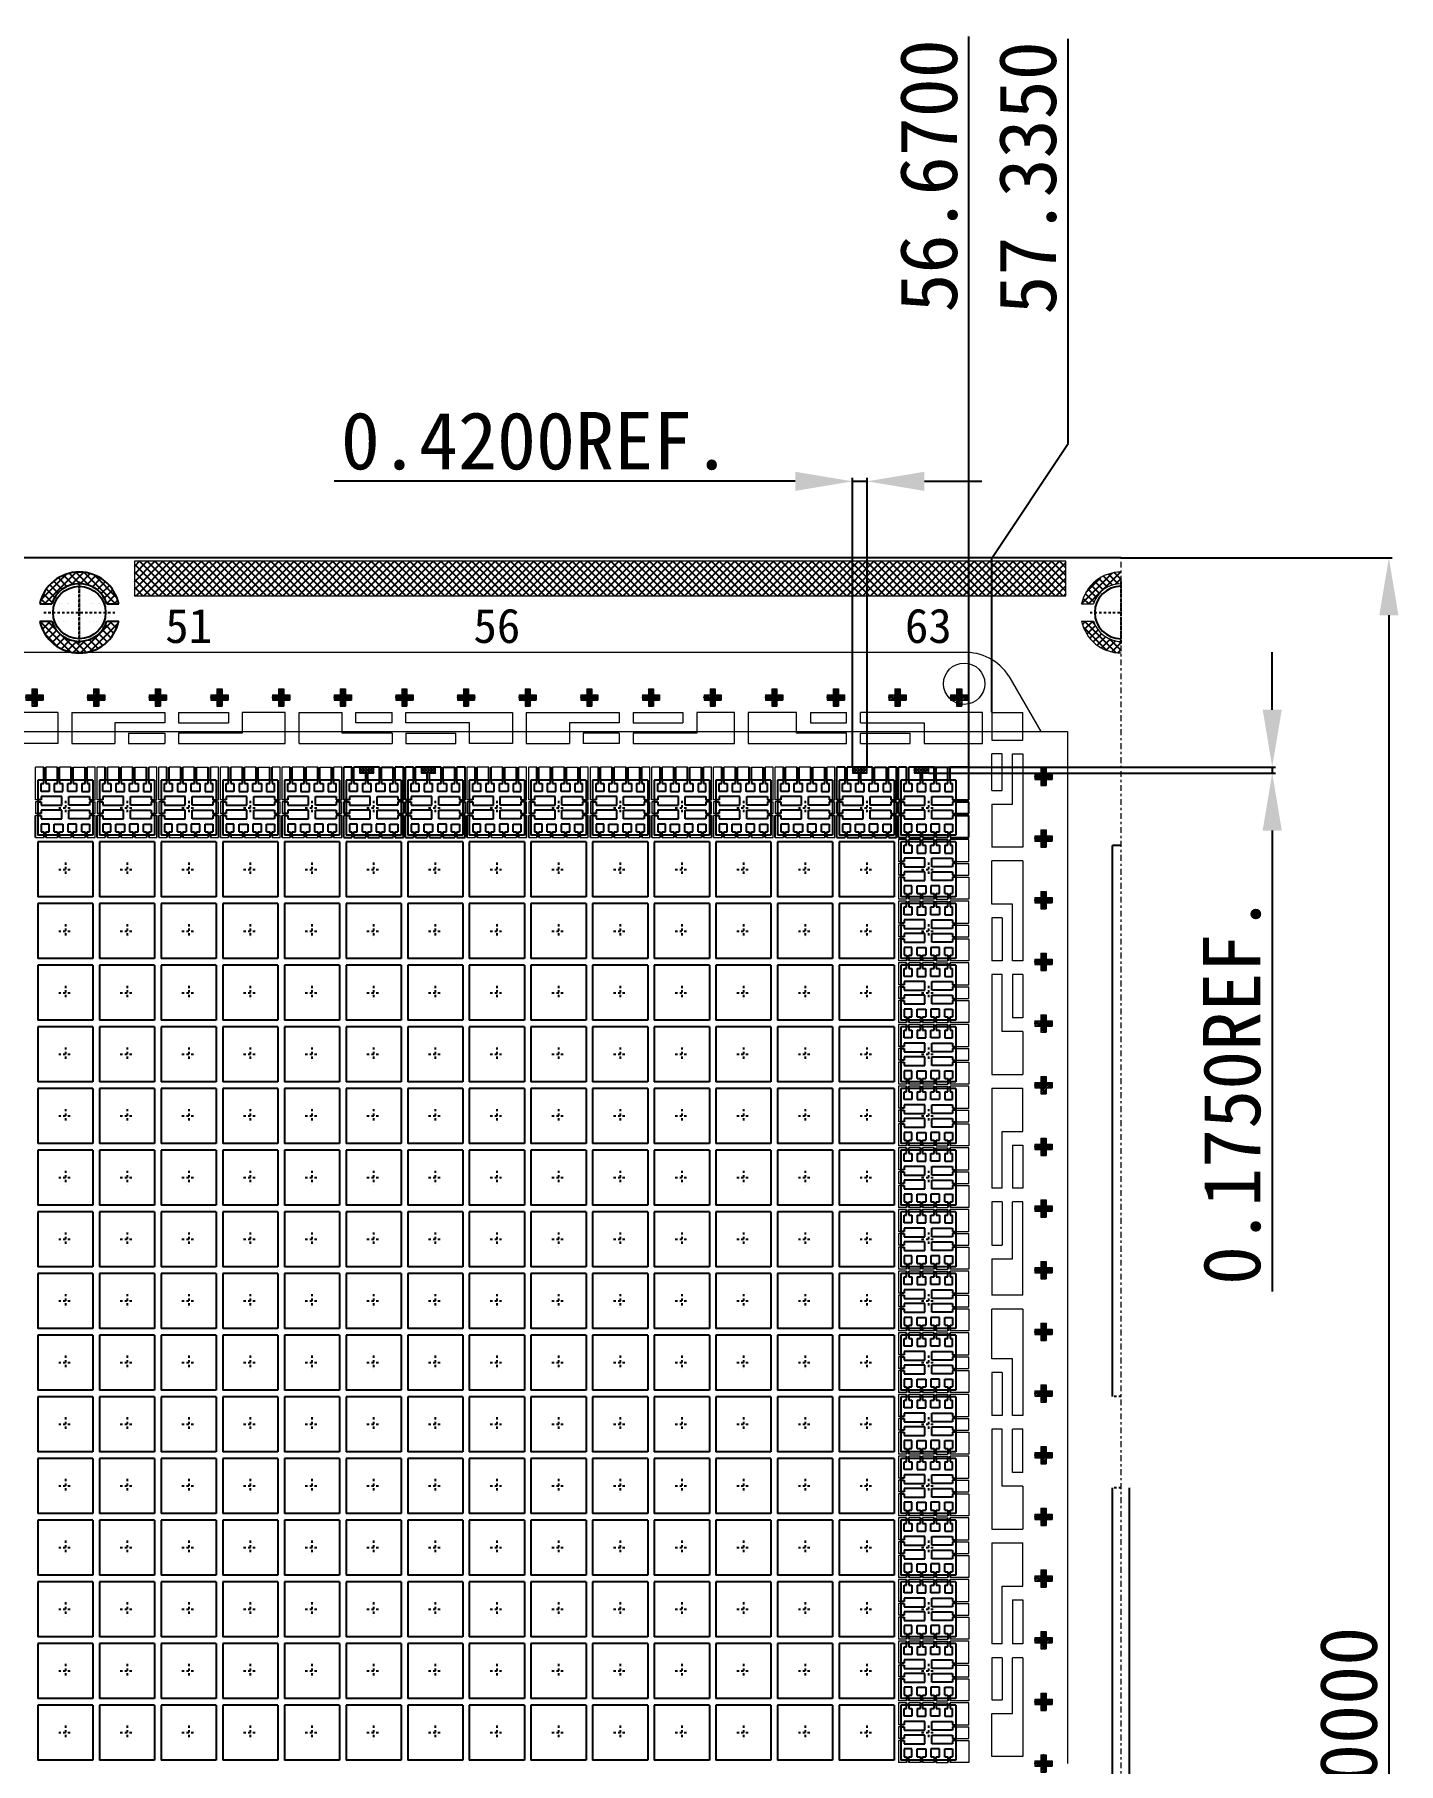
# Model space of a CAD drawing. Extents: x -120 to 253, y -170 to 71.
# Drawn here: x 49.2 to 108.6, y -4.6 to 70.7 of the extents above; entities that cross this region are included whole.
import ezdxf

# ---------------------------------------------------------------- set-up
doc = ezdxf.new("R2010")
doc.units = 0
doc.header["$LTSCALE"] = 0.01
doc.header["$MEASUREMENT"] = 0
for name, pattern in [('CENTER', [2, 1.25, -0.25, 0.25, -0.25]), ('CENTER2', [1.125, 0.75, -0.125, 0.125, -0.125]), ('DASHDOTX2', [50.8, 25.4, -12.7, 0, -12.7]), ('PHANTOM', [2.5, 1.25, -0.25, 0.25, -0.25, 0.25, -0.25])]:
    doc.linetypes.add(name, pattern=pattern)
doc.layers.get('0').update_dxf_attribs({"linetype": 'CONTINUOUS', "lineweight": 0})
doc.layers.get('DEFPOINTS').update_dxf_attribs({"linetype": 'CONTINUOUS'})
for name, color, linetype in [('0D', 2, 'CONTINUOUS'), ('CEN', 2, 'CENTER'), ('Double Plating', 6, 'CONTINUOUS'), ('PACKAGE', 6, 'CONTINUOUS'), ('PAGE1', 7, 'CONTINUOUS'), ('PAGE2', 7, 'CONTINUOUS'), ('PATTERNING', 7, 'CONTINUOUS'), ('plating', 1, 'CONTINUOUS'), ('标注', 7, 'CONTINUOUS'), ('正面', 30, 'CONTINUOUS')]:
    doc.layers.add(name, color=color, linetype=linetype)
doc.layers.add('Center', color=7, linetype='DASHDOTX2', lineweight=13)
doc.layers.add('Pkg', color=6, linetype='PHANTOM', lineweight=9)
doc.styles.get("Standard").update_dxf_attribs({"font": ''})
doc.styles.get('STANDARD').set_extended_font_data('SimSun')
doc.dimstyles.new('LF2_A3_1.5X', dxfattribs={"dimtxt": 2.5, "dimasz": 2.5, "dimexe": 0.15, "dimexo": 0.01, "dimgap": 0.5, "dimtad": 1, "dimdec": 4, "dimlfac": 0.666667, "dimzin": 1, "dimdsep": 46, "dimlunit": 6, "dimtxsty": 'STANDARD', "dimcen": 2.5, "dimclrd": 1, "dimclre": 1, "dimclrt": 7, "dimadec": 0, "dimazin": 0, "dimtfac": 1, "dimtdec": 4, "dimtmove": 0, "dimatfit": 3, "dimfxl": 1, "dimtfillclr": 256, "dimtolj": 1, "dimtzin": 0, "dimarcsym": 1})
pattern_1 = [(45, (0, 0), (-0.1122532, 0.1122532), []), (135, (0, 0), (-0.1122532, -0.1122532), [])]

# ---------------------------------------------------------------- blocks, each defined once
blk = doc.blocks.new('vc')
at = {"color": 0}
for p, q in [((37.682, 209.474), (33.032, 209.474)), ((37.682, 209.474), (37.682, 208.124)), ((38.282, 209.474), (38.282, 208.124)), ((42.332, 209.474), (42.332, 209.024)), ((42.932, 209.474), (42.932, 209.024)), ((42.932, 209.474), (45.107, 209.474)), ((47.582, 208.124), (47.582, 209.474)), ((48.182, 208.124), (48.182, 209.474)), ((48.182, 209.474), (50.057, 209.474)), ((50.657, 209.474), (52.232, 209.474)), ((52.232, 209.024), (52.232, 209.474)), ((52.832, 209.024), (52.832, 209.474)), ((57.482, 209.474), (57.482, 208.124)), ((58.082, 209.474), (58.082, 208.124)), ((58.082, 209.474), (62.132, 209.474)), ((62.132, 209.474), (62.132, 209.024)), ((62.732, 209.474), (62.732, 209.024)), ((62.732, 209.474), (64.907, 209.474)), ((70.457, 209.474), (72.032, 209.474)), ((72.032, 209.024), (72.032, 209.474)), ((72.632, 209.024), (72.632, 209.474)), ((78.362, 209.474), (78.362, 208.274)), ((40.757, 208.574), (42.332, 208.574)), ((42.332, 208.574), (42.332, 208.124)), ((42.932, 209.024), (45.107, 209.024)), ((42.932, 208.574), (42.932, 208.124)), ((52.232, 209.024), (50.657, 209.024)), ((52.232, 208.574), (52.232, 208.124)), ((52.832, 208.574), (52.832, 208.124)), ((52.832, 208.574), (55.007, 208.574)), ((62.132, 208.574), (60.557, 208.574)), ((62.132, 208.574), (62.132, 208.124)), ((62.732, 209.024), (64.907, 209.024)), ((62.732, 208.574), (62.732, 208.124)), ((70.457, 209.024), (72.032, 209.024)), ((72.032, 208.124), (72.032, 208.574)), ((72.632, 208.124), (72.632, 208.574)), ((72.632, 208.574), (74.807, 208.574)), ((38.282, 208.124), (40.157, 208.124)), ((40.757, 208.124), (42.332, 208.124)), ((48.182, 208.124), (52.232, 208.124)), ((52.832, 208.124), (55.007, 208.124)), ((58.082, 208.124), (59.957, 208.124)), ((62.132, 208.124), (60.557, 208.124)), ((72.632, 208.124), (74.807, 208.124)), ((78.812, 207.674), (78.362, 207.674)), ((79.712, 207.674), (79.712, 203.609)), ((78.362, 205.484), (78.362, 203.609)), ((79.712, 203.609), (78.362, 203.609)), ((79.712, 203.009), (78.362, 203.009)), ((78.362, 200.534), (78.362, 198.659)), ((78.812, 200.534), (78.812, 198.659)), ((78.812, 198.659), (78.362, 198.659)), ((78.812, 198.059), (78.362, 198.059)), ((78.362, 198.059), (78.362, 193.709)), ((79.712, 198.659), (79.262, 198.659)), ((79.712, 198.059), (79.262, 198.059)), ((79.262, 198.059), (79.262, 196.184)), ((79.712, 198.059), (79.712, 196.184)), ((79.712, 195.584), (79.712, 193.709)), ((78.362, 193.709), (79.712, 193.709)), ((78.362, 193.109), (79.712, 193.109)), ((79.262, 190.634), (79.262, 188.759)), ((79.712, 190.634), (79.712, 188.759)), ((78.812, 188.759), (78.362, 188.759)), ((79.712, 188.759), (79.262, 188.759)), ((78.812, 188.159), (78.362, 188.159)), ((78.362, 188.159), (78.362, 186.284)), ((78.812, 188.159), (78.812, 186.284)), ((79.712, 188.159), (79.262, 188.159)), ((79.712, 184.094), (79.712, 188.159)), ((78.362, 185.684), (78.362, 184.094)), ((79.712, 184.094), (78.362, 184.094)), ((79.712, 183.494), (78.362, 183.494)), ((78.362, 180.734), (78.362, 178.859)), ((78.812, 180.734), (78.812, 178.859)), ((78.812, 178.859), (78.362, 178.859)), ((79.712, 178.859), (79.262, 178.859)), ((78.812, 178.259), (78.362, 178.259)), ((78.362, 178.259), (78.362, 173.909)), ((79.712, 178.259), (79.262, 178.259)), ((79.262, 176.384), (79.262, 178.259)), ((79.712, 176.384), (79.712, 178.259)), ((79.712, 175.784), (79.712, 173.909)), ((78.362, 173.909), (79.712, 173.909)), ((78.362, 173.309), (79.712, 173.309)), ((79.262, 170.834), (79.262, 168.914)), ((79.712, 170.834), (79.712, 168.914)), ((78.812, 168.914), (78.362, 168.914)), ((79.712, 168.914), (79.262, 168.914)), ((78.812, 168.314), (78.362, 168.314)), ((78.362, 168.314), (78.362, 166.484)), ((78.812, 168.314), (78.812, 166.484)), ((79.712, 168.314), (79.262, 168.314)), ((79.712, 164.009), (78.362, 164.009))]:
    blk.add_line(p, q, dxfattribs=at)
for p, q in [((38.282, 209.474), (42.332, 209.474)), ((45.107, 209.474), (45.107, 209.024)), ((47.582, 209.474), (45.707, 209.474)), ((45.707, 209.474), (45.707, 208.574)), ((50.057, 208.574), (50.057, 209.474)), ((50.657, 209.024), (50.657, 209.474)), ((52.832, 209.474), (57.482, 209.474)), ((64.907, 209.474), (64.907, 209.024)), ((67.149, 209.474), (65.507, 209.474)), ((65.507, 209.474), (65.507, 208.574)), ((67.149, 208.124), (67.149, 209.474)), ((67.749, 209.474), (67.749, 208.124)), ((69.857, 209.474), (67.749, 209.474)), ((69.857, 208.574), (69.857, 209.474)), ((70.457, 209.474), (70.457, 209.024)), ((77.957, 209.474), (72.632, 209.474)), ((77.957, 208.124), (77.957, 209.474)), ((78.362, 209.474), (79.712, 209.474)), ((79.712, 208.274), (79.712, 209.474)), ((42.332, 209.024), (40.157, 209.024)), ((40.157, 209.024), (40.157, 208.124)), ((40.757, 208.574), (40.757, 208.124)), ((45.707, 208.574), (42.932, 208.574)), ((52.232, 208.574), (50.057, 208.574)), ((55.607, 209.024), (52.832, 209.024)), ((55.007, 208.124), (55.007, 208.574)), ((55.607, 208.124), (55.607, 209.024)), ((62.132, 209.024), (59.957, 209.024)), ((59.957, 209.024), (59.957, 208.124)), ((60.557, 208.574), (60.557, 208.124)), ((65.507, 208.574), (62.732, 208.574)), ((72.032, 208.574), (69.857, 208.574)), ((72.632, 209.024), (75.407, 209.024)), ((74.807, 208.124), (74.807, 208.574)), ((75.407, 209.024), (75.407, 208.124)), ((37.682, 208.124), (35.807, 208.124)), ((42.932, 208.124), (47.582, 208.124)), ((57.482, 208.124), (55.607, 208.124)), ((62.732, 208.124), (67.149, 208.124)), ((67.749, 208.124), (72.032, 208.124)), ((75.407, 208.124), (77.957, 208.124)), ((78.362, 208.274), (79.712, 208.274)), ((79.262, 208.274), (79.712, 208.274)), ((78.362, 206.084), (78.362, 207.674)), ((78.812, 206.084), (78.812, 207.674)), ((79.262, 207.674), (79.712, 207.674)), ((79.262, 205.484), (79.262, 207.674)), ((78.362, 206.084), (78.812, 206.084)), ((78.362, 205.484), (79.262, 205.484)), ((78.362, 201.134), (78.362, 203.009)), ((79.712, 203.009), (79.712, 198.659)), ((79.262, 201.134), (78.362, 201.134)), ((79.262, 198.659), (79.262, 201.134)), ((78.812, 200.534), (78.362, 200.534)), ((78.812, 195.584), (78.812, 198.059)), ((79.712, 196.184), (79.262, 196.184)), ((79.712, 195.584), (78.812, 195.584)), ((78.362, 193.109), (78.362, 188.759)), ((79.712, 191.234), (79.712, 193.109)), ((78.812, 188.759), (78.812, 191.234)), ((78.812, 191.234), (79.712, 191.234)), ((79.262, 190.634), (79.712, 190.634)), ((79.262, 185.684), (79.262, 188.159)), ((78.362, 186.284), (78.812, 186.284)), ((78.362, 185.684), (79.262, 185.684)), ((78.362, 181.334), (78.362, 183.494)), ((79.712, 183.494), (79.712, 178.859)), ((79.262, 181.334), (78.362, 181.334)), ((78.812, 180.734), (78.362, 180.734)), ((79.262, 178.859), (79.262, 181.334)), ((78.812, 175.784), (78.812, 178.259)), ((79.712, 176.384), (79.262, 176.384)), ((79.712, 175.784), (78.812, 175.784)), ((78.362, 173.309), (78.362, 168.914)), ((79.712, 171.434), (79.712, 173.309)), ((78.812, 168.914), (78.812, 171.434)), ((78.812, 171.434), (79.712, 171.434)), ((79.262, 170.834), (79.712, 170.834)), ((79.262, 165.884), (79.262, 168.314)), ((79.712, 168.314), (79.712, 164.009)), ((78.362, 166.484), (78.812, 166.484)), ((78.362, 164.009), (78.362, 165.884)), ((78.362, 165.884), (79.262, 165.884))]:
    blk.add_line(p, q)
blk = doc.blocks.new('Number1')
at = {"char_height": 1, "width": 2.79448, "attachment_point": 5}
for s, insert in [('51', (88.505, 7.07)), ('56', (97.455, 7.07)), ('63', (109.985, 7.07))]:
    blk.add_mtext(s, dxfattribs=dict(at, insert=insert))
blk = doc.blocks.new('*D34')
at = {"color": 1, "lineweight": -2, "transparency": 16777216}
for p, q in [((-690.361, -1190.994), (-678.554, -1190.994)), ((-678.704, -1193.494), (-678.704, -1293.494)), ((-690.361, -1295.994), (-678.554, -1295.994))]:
    blk.add_line(p, q, dxfattribs=at)
at = {"color": 1, "transparency": 16777216}
for points in [[(-678.287, -1193.494), (-679.12, -1193.494), (-678.704, -1190.994)], [(-679.12, -1293.494), (-678.287, -1293.494), (-678.704, -1295.994)]]:
    blk.add_solid(points, dxfattribs=at)
at = {"layer": 'DEFPOINTS', "color": 0, "transparency": 16777216}
for p in [(-690.371, -1190.994), (-690.371, -1295.994), (-678.704, -1295.994)]:
    blk.add_point(p, dxfattribs=at)
at = {"color": 7, "transparency": 16777216, "insert": (-680.454, -1243.494), "char_height": 2.5, "attachment_point": 5, "rotation": 90}
blk.add_mtext('\\A1;70.0000', dxfattribs=at)
blk = doc.blocks.new('*D21')
at = {"color": 1, "lineweight": -2, "transparency": 16777216}
for p, q in [((-683.785, -1197.607), (-683.785, -1195.107)), ((-698.738, -1200.107), (-683.635, -1200.107)), ((-698.738, -1200.369), (-683.635, -1200.369)), ((-683.785, -1200.107), (-683.785, -1200.369)), ((-683.785, -1202.869), (-683.785, -1222.948))]:
    blk.add_line(p, q, dxfattribs=at)
at = {"color": 1, "transparency": 16777216}
for points in [[(-684.201, -1197.607), (-683.368, -1197.607), (-683.785, -1200.107)], [(-683.368, -1202.869), (-684.201, -1202.869), (-683.785, -1200.369)]]:
    blk.add_solid(points, dxfattribs=at)
at = {"layer": 'DEFPOINTS', "color": 0, "transparency": 16777216}
for p in [(-698.748, -1200.107), (-698.748, -1200.369), (-683.785, -1200.369)]:
    blk.add_point(p, dxfattribs=at)
at = {"color": 7, "transparency": 16777216, "insert": (-685.535, -1214.158), "char_height": 2.5, "attachment_point": 5, "rotation": 90}
blk.add_mtext('\\A1;0.1750REF.', dxfattribs=at)
blk = doc.blocks.new('*D22')
at = {"color": 1, "lineweight": -2, "transparency": 16777216}
for p, q in [((-704.563, -1187.663), (-724.641, -1187.663)), ((-702.063, -1200.097), (-702.063, -1187.513)), ((-702.063, -1187.663), (-701.433, -1187.663)), ((-701.433, -1200.097), (-701.433, -1187.513)), ((-698.933, -1187.663), (-696.433, -1187.663))]:
    blk.add_line(p, q, dxfattribs=at)
at = {"color": 1, "transparency": 16777216}
for points in [[(-704.563, -1188.08), (-704.563, -1187.247), (-702.063, -1187.663)], [(-698.933, -1187.247), (-698.933, -1188.08), (-701.433, -1187.663)]]:
    blk.add_solid(points, dxfattribs=at)
at = {"layer": 'DEFPOINTS', "color": 0, "transparency": 16777216}
for p in [(-701.433, -1187.663), (-702.063, -1200.107), (-701.433, -1200.107)]:
    blk.add_point(p, dxfattribs=at)
at = {"color": 7, "transparency": 16777216, "insert": (-715.852, -1185.913), "char_height": 2.5, "attachment_point": 5}
blk.add_mtext('\\A1;0.4200REF.', dxfattribs=at)
blk = doc.blocks.new('SQURE')
h = blk.add_hatch()
h.set_pattern_fill('ANSI31', color=3, scale=0.01, style=0)
h.set_pattern_definition([(45, (-1249.376477, 404.86497), (-0.0224506403, 0.0224506403), [])])
h.paths.add_polyline_path([(0.25, 0.075), (0.075, 0.075), (0.075, 0.25), (0, 0.25), (0, 0), (0.25, 0)])
h.paths.add_polyline_path([(0.25, 0), (0, 0), (0, -0.039, 0.039956), (0.075, -0.098), (0.075, -0.075), (0.25, -0.075)])
h.paths.add_polyline_path([(0, -0.039), (0, -0.25), (0.075, -0.25), (0.075, -0.098, -0.039956)])
h.paths.add_polyline_path([(0, -0.039, -0.02262), (-0.038, 0), (-0.25, 0), (-0.25, -0.075), (-0.075, -0.075), (-0.075, -0.25), (0, -0.25)])
h.paths.add_polyline_path([(-0.095, 0.075), (-0.25, 0.075), (-0.25, 0), (-0.038, 0, -0.039348)])
h.paths.add_polyline_path([(0, 0.25), (-0.075, 0.25), (-0.075, 0.075), (-0.095, 0.075, 0.039348), (-0.038, 0), (0, 0)])
h.paths.add_polyline_path([(0, 0), (-0.038, 0, 0.02262), (0, -0.039)])
at = {"color": 2, "linetype": 'ByBlock', "lineweight": 0}
for p, q in [((-0.25, 0.075), (-0.075, 0.075)), ((-0.25, 0.075), (-0.25, -0.075)), ((-0.075, 0.25), (-0.075, 0.075)), ((-0.075, 0.25), (0.075, 0.25)), ((0.075, 0.25), (0.075, 0.075)), ((0.075, 0.075), (0.25, 0.075)), ((-0.25, -0.075), (-0.075, -0.075)), ((-0.075, -0.075), (-0.075, -0.25)), ((0.075, -0.075), (0.25, -0.075)), ((0.075, -0.075), (0.075, -0.25))]:
    blk.add_line(p, q, dxfattribs=at)
at = {"color": 2}
for p, q in [((0.25, 0.075), (0.25, -0.075)), ((-0.075, -0.25), (0.075, -0.25))]:
    blk.add_line(p, q, dxfattribs=at)
at = {"layer": '0D', "color": 3, "linetype": 'ByBlock', "lineweight": 0}
for p, q in [((0.27, 0), (-0.27, 0)), ((0, -0.264), (0, 0.264))]:
    blk.add_line(p, q, dxfattribs=at)
blk = doc.blocks.new('WB PR')
at = {"layer": 'plating'}
h = blk.add_hatch(dxfattribs=at)
h.set_pattern_fill('ANSI37', color=256, scale=0.03, style=0)
h.set_pattern_definition([(45, (-15.48892, -445.95495), (-0.06735192, 0.06735192), []), (135, (-15.48892, -445.95495), (-0.06735192, -0.06735192), [])])
h.paths.add_polyline_path([(0.315, 0.2625), (-0.315, 0.2625), (-0.315, 0), (0.315, 0)])
h = blk.add_hatch(dxfattribs=at)
h.set_pattern_fill('ANSI37', color=256, scale=0.03, style=0)
h.set_pattern_definition([(45, (-12.80392, -445.95495), (-0.06735192, 0.06735192), []), (135, (-12.80392, -445.95495), (-0.06735192, -0.06735192), [])])
h.paths.add_polyline_path([(3, 0.2625), (2.37, 0.2625), (2.37, 0), (3, 0)])
for p, q in [((-0.315, 0.2625), (-0.315, 0)), ((-0.315, 0), (-0.045, 0)), ((0.045, 0), (0.315, 0)), ((0.315, 0), (0.315, 0.2625)), ((2.37, 0.2625), (2.37, 0)), ((2.37, 0), (2.64, 0)), ((2.73, 0), (3, 0)), ((3, 0), (3, 0.2625))]:
    blk.add_line(p, q)
blk = doc.blocks.new('ceter')
at = {"color": 1, "linetype": 'CENTER2', "ltscale": 0.05}
for p, q in [((133.948, 276.199), (133.948, 275.795)), ((133.948, 276.199), (133.948, 275.795)), ((133.948, 276.199), (133.948, 275.795)), ((133.948, 276.199), (133.948, 275.795)), ((133.753, 275.997), (134.143, 275.997)), ((133.753, 275.997), (134.143, 275.997)), ((133.753, 275.997), (134.143, 275.997)), ((133.753, 275.997), (134.143, 275.997))]:
    blk.add_line(p, q, dxfattribs=at)
blk = doc.blocks.new('11')
at = {"layer": 'PACKAGE', "color": 0}
for p, q in [((-549.124, -323.329), (-549.124, -324.929)), ((-547.524, -323.329), (-549.124, -323.329)), ((-547.524, -323.329), (-547.524, -324.929)), ((-547.524, -324.929), (-549.124, -324.929))]:
    blk.add_line(p, q, dxfattribs=at)
at = {"layer": 'plating'}
blk.add_blockref('ceter', (-682.272, -600.125), dxfattribs=at)
blk = doc.blocks.new('UNIT')
at = {"layer": 'Pkg'}
for p, q in [((-0.8, 0.8), (-0.8, -0.8)), ((0.8, 0.8), (-0.8, 0.8)), ((0.8, 0.8), (0.8, -0.8)), ((0.8, -0.8), (-0.8, -0.8))]:
    blk.add_line(p, q, dxfattribs=at)
at = {"layer": '正面', "color": 0}
for p, q in [((-0.7, 0.475), (-0.7, 0.7)), ((-0.63, 0.7), (-0.63, 0.8)), ((-0.57, 0.8), (-0.57, 0.7)), ((-0.475, 0.7), (-0.475, 0.475)), ((-0.325, 0.7), (-0.325, 0.475)), ((-0.23, 0.7), (-0.23, 0.8)), ((-0.17, 0.8), (-0.17, 0.7)), ((-0.075, 0.475), (-0.075, 0.7)), ((0.075, 0.475), (0.075, 0.7)), ((0.17, 0.7), (0.17, 0.8)), ((0.23, 0.8), (0.23, 0.7)), ((0.325, 0.7), (0.325, 0.475)), ((0.475, 0.7), (0.475, 0.475)), ((0.57, 0.7), (0.57, 0.8)), ((0.63, 0.8), (0.63, 0.7)), ((0.7, 0.475), (0.7, 0.7)), ((-0.7, 0.23), (-0.8, 0.23)), ((-0.8, 0.17), (-0.7, 0.17)), ((-0.475, 0.475), (-0.7, 0.475)), ((-0.1, 0.325), (-0.7, 0.325)), ((-0.7, 0.075), (-0.1, 0.075)), ((-0.325, 0.475), (-0.075, 0.475)), ((-0.1, 0.075), (-0.1, 0.325)), ((0.325, 0.475), (0.075, 0.475)), ((0.1, 0.075), (0.1, 0.325)), ((0.1, 0.325), (0.7, 0.325)), ((0.7, 0.075), (0.1, 0.075)), ((0.475, 0.475), (0.7, 0.475)), ((0.7, 0.23), (0.8, 0.23)), ((0.8, 0.17), (0.7, 0.17)), ((-0.7, -0.17), (-0.8, -0.17)), ((-0.8, -0.23), (-0.7, -0.23)), ((-0.1, -0.075), (-0.7, -0.075)), ((-0.7, -0.325), (-0.1, -0.325)), ((-0.475, -0.475), (-0.7, -0.475)), ((-0.7, -0.475), (-0.7, -0.7)), ((-0.475, -0.7), (-0.475, -0.475)), ((-0.325, -0.7), (-0.325, -0.475)), ((-0.325, -0.475), (-0.075, -0.475)), ((-0.1, -0.325), (-0.1, -0.075)), ((-0.075, -0.475), (-0.075, -0.7)), ((0.325, -0.475), (0.075, -0.475)), ((0.075, -0.475), (0.075, -0.7)), ((0.1, -0.325), (0.1, -0.075)), ((0.1, -0.075), (0.7, -0.075)), ((0.7, -0.325), (0.1, -0.325)), ((0.325, -0.7), (0.325, -0.475)), ((0.475, -0.7), (0.475, -0.475)), ((0.475, -0.475), (0.7, -0.475)), ((0.7, -0.17), (0.8, -0.17)), ((0.8, -0.23), (0.7, -0.23)), ((0.7, -0.475), (0.7, -0.7)), ((-0.63, -0.7), (-0.63, -0.8)), ((-0.57, -0.8), (-0.57, -0.7)), ((-0.23, -0.7), (-0.23, -0.8)), ((-0.17, -0.8), (-0.17, -0.7)), ((0.17, -0.7), (0.17, -0.8)), ((0.23, -0.8), (0.23, -0.7)), ((0.57, -0.7), (0.57, -0.8)), ((0.63, -0.8), (0.63, -0.7))]:
    blk.add_line(p, q, dxfattribs=at)
at = {"layer": '正面', "color": 0, "ltscale": 0.02}
for points in [[(-0.7, 0.7), (-0.63, 0.7)], [(-0.57, 0.7), (-0.475, 0.7)], [(-0.325, 0.7), (-0.23, 0.7)], [(-0.17, 0.7), (-0.075, 0.7)], [(0.075, 0.7), (0.17, 0.7)], [(0.23, 0.7), (0.325, 0.7)], [(0.475, 0.7), (0.57, 0.7)], [(0.63, 0.7), (0.7, 0.7)], [(-0.7, 0.325), (-0.7, 0.23)], [(-0.7, 0.17), (-0.7, 0.075)], [(0.7, 0.325), (0.7, 0.23)], [(0.7, 0.17), (0.7, 0.075)], [(-0.7, -0.075), (-0.7, -0.17)], [(-0.7, -0.23), (-0.7, -0.325)], [(0.7, -0.075), (0.7, -0.17)], [(0.7, -0.23), (0.7, -0.325)], [(-0.7, -0.7), (-0.63, -0.7)], [(-0.57, -0.7), (-0.475, -0.7)], [(-0.325, -0.7), (-0.23, -0.7)], [(-0.17, -0.7), (-0.075, -0.7)], [(0.075, -0.7), (0.17, -0.7)], [(0.23, -0.7), (0.325, -0.7)], [(0.475, -0.7), (0.57, -0.7)], [(0.63, -0.7), (0.7, -0.7)]]:
    blk.add_lwpolyline(points, dxfattribs=at)
blk = doc.blocks.new('tie bar-2')
for p, q in [((-0.945, 1.77), (-1.298, 1.77)), ((-1.298, 0.345), (-1.298, 1.77)), ((-0.345, 1.77), (-0.855, 1.77)), ((0.255, 1.77), (-0.255, 1.77)), ((1.297, 1.77), (0.945, 1.77)), ((-1.2, 0.345), (-1.298, 0.345)), ((-1.2, 0.255), (-1.298, 0.255)), ((-1.2, -0.255), (-1.298, -0.255)), ((-1.2, -0.345), (-1.298, -0.345)), ((1.297, -1.298), (1.297, -0.345)), ((-1.298, -1.298), (-0.945, -1.298)), ((-0.855, -1.298), (-0.345, -1.298)), ((-0.255, -1.298), (0.255, -1.298)), ((0.945, -1.298), (1.297, -1.298))]:
    blk.add_line(p, q)
at = {"color": 0}
for p, q in [((0.345, 1.77), (0.855, 1.77)), ((1.297, 0.345), (1.297, 1.77)), ((-1.298, 0.255), (-1.298, -0.255)), ((1.2, 0.345), (1.297, 0.345)), ((1.2, 0.255), (1.297, 0.255)), ((1.297, -0.255), (1.297, 0.255)), ((1.2, -0.255), (1.297, -0.255)), ((1.2, -0.345), (1.297, -0.345)), ((0.345, -1.298), (0.855, -1.298))]:
    blk.add_line(p, q, dxfattribs=at)
at = {"layer": 'PATTERNING'}
for p, q in [((-0.945, 1.2), (-0.945, 1.77)), ((-0.855, 1.2), (-0.855, 1.77)), ((-0.345, 1.2), (-0.345, 1.77)), ((-0.255, 1.2), (-0.255, 1.77)), ((0.255, 1.2), (0.255, 1.77)), ((0.345, 1.2), (0.345, 1.77)), ((0.855, 1.2), (0.855, 1.77)), ((0.945, 1.2), (0.945, 1.77)), ((-1.298, -1.298), (-1.298, -0.345)), ((-0.945, -1.2), (-0.945, -1.298)), ((-0.855, -1.2), (-0.855, -1.298)), ((-0.345, -1.2), (-0.345, -1.298)), ((-0.255, -1.2), (-0.255, -1.298)), ((0.255, -1.2), (0.255, -1.298)), ((0.345, -1.2), (0.345, -1.298)), ((0.855, -1.2), (0.855, -1.298)), ((0.945, -1.2), (0.945, -1.298))]:
    blk.add_line(p, q, dxfattribs=at)
blk = doc.blocks.new('tie bar-6')
for p, q in [((-1.298, 1.297), (-1.298, 0.345)), ((-0.945, 1.297), (-1.298, 1.297)), ((-0.345, 1.297), (-0.855, 1.297)), ((0.255, 1.297), (-0.255, 1.297)), ((1.77, 1.297), (0.945, 1.297)), ((-1.2, 0.345), (-1.298, 0.345)), ((-1.2, 0.255), (-1.298, 0.255)), ((-1.2, -0.255), (-1.298, -0.255)), ((-1.2, -0.345), (-1.298, -0.345)), ((-1.298, -0.345), (-1.298, -1.298)), ((1.77, -0.345), (1.77, -1.298)), ((-0.945, -1.298), (-1.298, -1.298)), ((-0.345, -1.298), (-0.855, -1.298)), ((0.255, -1.298), (-0.255, -1.298)), ((1.77, -1.298), (0.945, -1.298))]:
    blk.add_line(p, q)
at = {"color": 0}
for p, q in [((0.345, 1.297), (0.855, 1.297)), ((1.77, 0.345), (1.77, 1.297)), ((-1.298, 0.255), (-1.298, -0.255)), ((1.2, 0.345), (1.77, 0.345)), ((1.2, 0.255), (1.77, 0.255)), ((1.77, -0.255), (1.77, 0.255)), ((1.2, -0.255), (1.77, -0.255)), ((1.2, -0.345), (1.77, -0.345)), ((0.345, -1.298), (0.855, -1.298))]:
    blk.add_line(p, q, dxfattribs=at)
at = {"layer": 'PATTERNING'}
for p, q in [((-0.945, 1.2), (-0.945, 1.297)), ((-0.855, 1.2), (-0.855, 1.297)), ((-0.345, 1.2), (-0.345, 1.297)), ((-0.255, 1.2), (-0.255, 1.297)), ((0.255, 1.2), (0.255, 1.297)), ((0.345, 1.2), (0.345, 1.297)), ((0.855, 1.2), (0.855, 1.297)), ((0.945, 1.2), (0.945, 1.297)), ((-0.945, -1.2), (-0.945, -1.298)), ((-0.855, -1.2), (-0.855, -1.298)), ((-0.345, -1.2), (-0.345, -1.298)), ((-0.255, -1.2), (-0.255, -1.298)), ((0.255, -1.2), (0.255, -1.298)), ((0.345, -1.2), (0.345, -1.298)), ((0.855, -1.2), (0.855, -1.298)), ((0.945, -1.2), (0.945, -1.298))]:
    blk.add_line(p, q, dxfattribs=at)
blk = doc.blocks.new('tie bar-9')
for p, q in [((-2.145, 0.57), (-2.4975, 0.57)), ((-2.4975, -0.855), (-2.4975, 0.57)), ((-0.945, 0.57), (-2.055, 0.57)), ((0.0975, 0.57), (-0.255, 0.57)), ((-2.4, -0.855), (-2.4975, -0.855)), ((-2.4, -0.945), (-2.4975, -0.945)), ((-2.4, -1.455), (-2.4975, -1.455)), ((-2.4, -1.545), (-2.4975, -1.545)), ((0.0975, -2.4975), (0.0975, -1.545)), ((-2.4975, -2.4975), (-2.145, -2.4975)), ((-2.055, -2.4975), (-1.545, -2.4975)), ((-1.455, -2.4975), (-0.945, -2.4975)), ((-0.255, -2.4975), (0.0975, -2.4975))]:
    blk.add_line(p, q)
at = {"color": 0}
for p, q in [((-0.855, 0.57), (-0.345, 0.57)), ((0.0975, -0.855), (0.0975, 0.57)), ((-2.4975, -0.945), (-2.4975, -1.455)), ((0, -0.855), (0.0975, -0.855)), ((0, -0.945), (0.0975, -0.945)), ((0, -1.455), (0.0975, -1.455)), ((0.0975, -0.945), (0.0975, -1.455)), ((0, -1.545), (0.0975, -1.545)), ((-0.855, -2.4975), (-0.345, -2.4975))]:
    blk.add_line(p, q, dxfattribs=at)
at = {"layer": 'PATTERNING'}
for p, q in [((-2.145, 0), (-2.145, 0.57)), ((-2.055, 0), (-2.055, 0.57)), ((-1.545, 0), (-1.545, 0.3075)), ((-1.455, 0), (-1.455, 0.3075)), ((-0.945, 0), (-0.945, 0.57)), ((-0.855, 0), (-0.855, 0.57)), ((-0.345, 0), (-0.345, 0.57)), ((-0.255, 0), (-0.255, 0.57)), ((-2.4975, -2.4975), (-2.4975, -1.545)), ((-2.145, -2.4), (-2.145, -2.4975)), ((-2.055, -2.4), (-2.055, -2.4975)), ((-1.545, -2.4), (-1.545, -2.4975)), ((-1.455, -2.4), (-1.455, -2.4975)), ((-0.945, -2.4), (-0.945, -2.4975)), ((-0.855, -2.4), (-0.855, -2.4975)), ((-0.345, -2.4), (-0.345, -2.4975)), ((-0.255, -2.4), (-0.255, -2.4975))]:
    blk.add_line(p, q, dxfattribs=at)
blk = doc.blocks.new('tie bar-5')
for p, q in [((-2.145, 0.57), (-2.498, 0.57)), ((-2.498, -0.855), (-2.498, 0.57)), ((-0.945, 0.57), (-2.055, 0.57)), ((0.57, 0.57), (-0.255, 0.57)), ((-2.4, -0.855), (-2.498, -0.855)), ((-2.4, -0.945), (-2.498, -0.945)), ((-2.4, -1.455), (-2.498, -1.455)), ((-2.4, -1.545), (-2.498, -1.545)), ((-2.498, -2.498), (-2.145, -2.498)), ((-2.055, -2.498), (-1.545, -2.498)), ((-1.455, -2.498), (-0.945, -2.498)), ((-0.255, -2.498), (0.57, -2.498))]:
    blk.add_line(p, q)
at = {"color": 0}
for p, q in [((-0.945, 0), (-0.945, 0.57)), ((-0.855, 0), (-0.855, 0.57)), ((-0.855, 0.57), (-0.345, 0.57)), ((0.57, -0.855), (0.57, 0.57)), ((-2.498, -0.945), (-2.498, -1.455)), ((0, -0.855), (0.57, -0.855)), ((0, -0.945), (0.57, -0.945)), ((0, -1.455), (0.57, -1.455)), ((0.57, -1.455), (0.57, -0.945)), ((0, -1.545), (0.57, -1.545)), ((-0.855, -2.498), (-0.345, -2.498))]:
    blk.add_line(p, q, dxfattribs=at)
at = {"layer": 'PATTERNING'}
for p, q in [((-2.145, 0), (-2.145, 0.57)), ((-2.055, 0), (-2.055, 0.57)), ((-1.545, 0), (-1.545, 0.308)), ((-1.455, 0), (-1.455, 0.308)), ((-0.345, 0), (-0.345, 0.57)), ((-0.255, 0), (-0.255, 0.57)), ((-2.498, -2.498), (-2.498, -1.545)), ((0.57, -2.498), (0.57, -1.545)), ((-2.145, -2.4), (-2.145, -2.498)), ((-2.055, -2.4), (-2.055, -2.498)), ((-1.545, -2.4), (-1.545, -2.498)), ((-1.455, -2.4), (-1.455, -2.498)), ((-0.945, -2.4), (-0.945, -2.498)), ((-0.855, -2.4), (-0.855, -2.498)), ((-0.345, -2.4), (-0.345, -2.498)), ((-0.255, -2.4), (-0.255, -2.498))]:
    blk.add_line(p, q, dxfattribs=at)
blk = doc.blocks.new('*D64')
at = {"color": 1, "lineweight": -2, "transparency": 16777216}
blk.add_line((-696.993, -1200.097), (-696.993, -1168.3), dxfattribs=at)
at = {"layer": 'DEFPOINTS', "color": 0, "transparency": 16777216}
for p in [(-696.993, -1180.923), (-696.993, -1200.107), (-781.998, -1243.494)]:
    blk.add_point(p, dxfattribs=at)
at = {"color": 7, "transparency": 16777216, "insert": (-698.743, -1174.362), "char_height": 2.5, "attachment_point": 5, "rotation": 90}
blk.add_mtext('\\A1;56.6700', dxfattribs=at)
blk = doc.blocks.new('*D65')
at = {"color": 1, "lineweight": -2, "transparency": 16777216}
for p, q in [((-692.68, -1186.012), (-692.68, -1168.389)), ((-695.996, -1191.012), (-692.68, -1186.012)), ((-695.996, -1197.719), (-695.996, -1191.012))]:
    blk.add_line(p, q, dxfattribs=at)
at = {"layer": 'DEFPOINTS', "color": 0, "transparency": 16777216}
for p in [(-692.68, -1181.012), (-695.996, -1197.729), (-781.998, -1243.494)]:
    blk.add_point(p, dxfattribs=at)
at = {"color": 7, "transparency": 16777216, "insert": (-694.43, -1174.45), "char_height": 2.5, "attachment_point": 5, "rotation": 90}
blk.add_mtext('\\A1;57.3350', dxfattribs=at)
blk = doc.blocks.new('Range')
at = {"layer": 'CEN'}
h = blk.add_hatch(dxfattribs=at)
h.set_pattern_fill('ANSI37', color=6, scale=0.05, style=0)
h.set_pattern_definition(pattern_1)
edge = h.paths.add_edge_path()
edge.add_arc((-416.667, 103.017), 0.837, 17.3787, 162.6213)
edge.add_line((-417.466, 103.267), (-417.815, 103.267))
edge.add_arc((-416.667, 103.017), 1.175, 12.2845, 167.7155, ccw=False)
edge.add_line((-415.519, 103.267), (-415.868, 103.267))
h = blk.add_hatch(dxfattribs=at)
h.set_pattern_fill('ANSI37', color=6, scale=0.05, style=0)
h.set_pattern_definition(pattern_1)
edge = h.paths.add_edge_path()
edge.add_arc((-416.667, 103.017), 0.837, 197.3787, 342.6213)
edge.add_line((-415.868, 102.767), (-415.519, 102.767))
edge.add_arc((-416.667, 103.017), 1.175, 192.2845, 347.7155, ccw=False)
edge.add_line((-417.815, 102.767), (-417.466, 102.767))
at = {"color": 0}
for p, q in [((-417.815, 103.267), (-417.466, 103.267)), ((-415.868, 103.267), (-415.519, 103.267)), ((-417.815, 102.767), (-417.466, 102.767)), ((-415.868, 102.767), (-415.519, 102.767))]:
    blk.add_line(p, q, dxfattribs=at)
for radius, start, end in [(1.175, 12.2845, 167.7155), (0.837, 17.3787, 162.6213), (1.175, 192.2845, 347.7155), (0.837, 197.3787, 342.6213)]:
    blk.add_arc((-416.667, 103.017), radius, start, end, dxfattribs=at)
at = {"layer": 'CEN', "color": 3, "linetype": 'CENTER'}
for p, q in [((-416.667, 102.117), (-416.667, 103.917)), ((-417.567, 103.017), (-415.767, 103.017))]:
    blk.add_line(p, q, dxfattribs=at)
at = {"layer": 'PAGE1'}
blk.add_circle((-416.667, 103.017), 0.762, dxfattribs=at)
blk = doc.blocks.new('Circle')
at = {"layer": 'plating', "color": 3, "linetype": 'CENTER'}
for p, q in [((39.353, 160.07), (39.353, 161.783)), ((38.321, 160.927), (40.385, 160.927))]:
    blk.add_line(p, q, dxfattribs=at)
at = {"color": 0, "rotation": 2.9849863675e-06}
blk.add_blockref('Range', (456.019, 57.91), dxfattribs=at)
blk = doc.blocks.new('Z$W@#00294823')
at = {"layer": 'CEN', "color": 3, "linetype": 'CENTER'}
for p, q in [((0, -0.856), (0, 0.856)), ((-1.032, 0), (1.032, 0))]:
    blk.add_line(p, q, dxfattribs=at)
at = {"layer": '标注'}
blk.add_blockref('Circle', (-39.353, -160.927), dxfattribs=at)
blk = doc.blocks.new('Z$W@#38060F6F')
at = {"color": 0}
blk.add_blockref('Z$W@#00294823', (0, 0), dxfattribs=at)

msp = doc.modelspace()

# ---------------------------------------------------------------- hatches: boundary and pattern name
at = {"layer": 'CEN'}
h = msp.add_hatch(dxfattribs=at)
h.set_pattern_fill('ANSI37', color=6, scale=1.75, angle=2.98e-06, style=0)
h.paths.add_polyline_path([(94.81536, 45.93877), (95.33931, 45.93877, -0.32791956), (96.5375, 46.81927), (96.5375, 47.32627, 0.3527222)])
h.paths.add_polyline_path([(96.5375, 44.27906), (96.5375, 44.30827, -0.32791955), (95.33931, 45.18877), (94.81536, 45.18877, 0.35272217), (96.5375, 43.80127), (96.5375, 44.21377)])
at = {"layer": 'Double Plating'}
h = msp.add_hatch(dxfattribs=at)
h.set_pattern_fill('ANSI37', color=6, scale=0.075, style=0)
h.set_pattern_definition([(45, (-487.22356, -294.8604), (-0.1683798, 0.1683798), []), (135, (-487.22356, -294.8604), (-0.1683798, -0.1683798), [])])
h.paths.add_polyline_path([(94.1375, 47.79577), (53.5625, 47.79577), (53.5625, 46.29577), (94.1375, 46.29577)])

# ---------------------------------------------------------------- linework, layer by layer
at = {"color": 0}
for p, q in [((94.81536, 45.93877), (95.33931, 45.93877)), ((94.81536, 45.18877), (95.33931, 45.18877))]:
    msp.add_line(p, q, dxfattribs=at)
at = {"color": 5}
for p, q in [((89.67538, 43.82077), (4.91, 43.82077)), ((91.64742, 42.79658), (93.0393, 40.38577)), ((4.91, 40.38577), (94.21336, 40.38577)), ((94.21336, 40.38577), (94.20953, -4.55423))]:
    msp.add_line(p, q, dxfattribs=at)
msp.add_lwpolyline([(94.1375, 47.79577), (53.5625, 47.79577), (53.5625, 46.29577), (94.1375, 46.29577)], close=True)
msp.add_circle((89.70613, 42.46327), 0.9, dxfattribs=at)
at = {"color": 0}
for radius, start, end in [(1.7625, 89.8250318, 167.7155091), (1.2555, 90, 162.6213177), (1.7625, 192.2844968, 269.9999981), (1.2555, 197.3786883, 270.8379653)]:
    msp.add_arc((96.5375, 45.56377), radius, start, end, dxfattribs=at)
at = {"color": 5}
msp.add_arc((89.78782, 41.62662), 2.19703, 32.1758425, 92.9335009, dxfattribs=at)
at = {"layer": 'CEN', "color": 3, "linetype": 'CENTER'}
for p, q in [((96.5375, 44.21377), (96.5375, 46.91377)), ((96.5375, 44.27906), (96.5375, 46.84847)), ((95.1875, 45.56377), (96.55416, 45.56377))]:
    msp.add_line(p, q, dxfattribs=at)
at = {"layer": 'Center'}
msp.add_line((96.5375, -57.05423), (96.5375, 47.94577), dxfattribs=at)
at = {"layer": 'PAGE1'}
msp.add_line((96.5375, 47.94577), (-92.4625, 47.94577), dxfattribs=at)
msp.add_arc((96.5375, 45.56377), 1.143, 90, 270, dxfattribs=at)
at = {"layer": 'PAGE2'}
for p, q in [((96.1625, 11.42077), (96.1625, 35.42077)), ((96.5375, 35.42077), (96.1625, 35.42077)), ((96.1625, -8.30423), (96.1625, 7.44577)), ((96.9125, -8.30423), (96.9125, 7.44577))]:
    msp.add_line(p, q, dxfattribs=at)
at = {"layer": 'PAGE2', "linetype": 'CENTER', "ltscale": 3}
for p, q in [((96.5375, 11.42077), (96.1625, 11.42077)), ((96.5375, 7.44577), (96.1625, 7.44577))]:
    msp.add_line(p, q, dxfattribs=at)
at = {"layer": 'plating', "color": 3, "linetype": 'CENTER'}
for p, q in [((51.1625, 44.21377), (51.1625, 46.91377)), ((96.5375, 44.21377), (96.5375, 46.91377)), ((96.5375, 44.27906), (96.5375, 46.84847)), ((49.8125, 45.56377), (52.5125, 45.56377))]:
    msp.add_line(p, q, dxfattribs=at)

# ---------------------------------------------------------------- block references
at = {"color": 0, "xscale": 1.5, "yscale": 1.5, "zscale": 1.5}
msp.add_blockref('Z$W@#38060F6F', (51.1625, 45.56377), dxfattribs=at)
at = {"xscale": 1.5, "yscale": 1.5, "zscale": 1.5}
for name, p in [('Number1', (-76.8325, 34.37077)), ('SQURE', (49.2125, 41.86327)), ('SQURE', (51.8975, 41.86327)), ('SQURE', (54.5825, 41.86327)), ('SQURE', (57.2675, 41.86327)), ('SQURE', (59.9525, 41.86327)), ('SQURE', (62.6375, 41.86327)), ('SQURE', (65.3225, 41.86327)), ('SQURE', (68.0075, 41.86327)), ('SQURE', (70.6925, 41.86327)), ('SQURE', (73.3775, 41.86327)), ('SQURE', (76.0625, 41.86327)), ('SQURE', (78.7475, 41.86327)), ('SQURE', (81.4325, 41.86327)), ('SQURE', (84.1175, 41.86327)), ('SQURE', (86.8025, 41.86327)), ('SQURE', (89.4875, 41.86327)), ('SQURE', (93.1625, 38.40577)), ('11', (873.04149, 523.2565)), ('11', (875.72649, 523.2565)), ('11', (878.41149, 523.2565)), ('11', (881.09649, 523.2565)), ('11', (883.78149, 523.2565)), ('11', (886.46649, 523.2565)), ('UNIT', (63.98, 37.06327)), ('11', (889.15149, 523.2565)), ('UNIT', (66.665, 37.06327)), ('11', (891.83649, 523.2565)), ('11', (894.52149, 523.2565)), ('11', (897.20649, 523.2565)), ('11', (899.89149, 523.2565)), ('11', (902.57649, 523.2565)), ('11', (905.26149, 523.2565)), ('11', (907.94649, 523.2565)), ('UNIT', (85.46, 37.06327)), ('11', (910.63149, 523.2565)), ('UNIT', (88.145, 37.06327)), ('11', (873.04149, 520.5715)), ('11', (875.72649, 520.5715)), ('11', (878.41149, 520.5715)), ('11', (881.09649, 520.5715)), ('11', (883.78149, 520.5715)), ('11', (886.46649, 520.5715)), ('11', (889.15149, 520.5715)), ('11', (891.83649, 520.5715)), ('11', (894.52149, 520.5715)), ('11', (897.20649, 520.5715)), ('11', (899.89149, 520.5715)), ('11', (902.57649, 520.5715)), ('11', (905.26149, 520.5715)), ('11', (907.94649, 520.5715)), ('11', (910.63149, 520.5715)), ('UNIT', (88.145, 34.37827)), ('SQURE', (93.1625, 35.72077)), ('SQURE', (93.1625, 33.03577)), ('11', (873.04149, 517.8865)), ('11', (875.72649, 517.8865)), ('11', (878.41149, 517.8865)), ('11', (881.09649, 517.8865)), ('11', (883.78149, 517.8865)), ('11', (886.46649, 517.8865)), ('11', (889.15149, 517.8865)), ('11', (891.83649, 517.8865)), ('11', (894.52149, 517.8865)), ('11', (897.20649, 517.8865)), ('11', (899.89149, 517.8865)), ('11', (902.57649, 517.8865)), ('11', (905.26149, 517.8865)), ('11', (907.94649, 517.8865)), ('11', (910.63149, 517.8865)), ('UNIT', (88.145, 31.69327)), ('11', (873.04149, 515.2015)), ('11', (875.72649, 515.2015)), ('11', (878.41149, 515.2015)), ('11', (881.09649, 515.2015)), ('11', (883.78149, 515.2015)), ('11', (886.46649, 515.2015)), ('11', (889.15149, 515.2015)), ('11', (891.83649, 515.2015)), ('11', (894.52149, 515.2015)), ('11', (897.20649, 515.2015)), ('11', (899.89149, 515.2015)), ('11', (902.57649, 515.2015)), ('11', (905.26149, 515.2015)), ('11', (907.94649, 515.2015)), ('11', (910.63149, 515.2015)), ('UNIT', (88.145, 29.00827)), ('SQURE', (93.1625, 30.35077)), ('SQURE', (93.1625, 27.66577)), ('11', (873.04149, 512.5165)), ('11', (875.72649, 512.5165)), ('11', (878.41149, 512.5165)), ('11', (881.09649, 512.5165)), ('11', (883.78149, 512.5165)), ('11', (886.46649, 512.5165)), ('11', (889.15149, 512.5165)), ('11', (891.83649, 512.5165)), ('11', (894.52149, 512.5165)), ('11', (897.20649, 512.5165)), ('11', (899.89149, 512.5165)), ('11', (902.57649, 512.5165)), ('11', (905.26149, 512.5165)), ('11', (907.94649, 512.5165)), ('11', (910.63149, 512.5165)), ('UNIT', (88.145, 26.32327)), ('SQURE', (93.1625, 24.98077)), ('11', (873.04149, 509.8315)), ('11', (875.72649, 509.8315)), ('11', (878.41149, 509.8315)), ('11', (881.09649, 509.8315)), ('11', (883.78149, 509.8315)), ('11', (886.46649, 509.8315)), ('11', (889.15149, 509.8315)), ('11', (891.83649, 509.8315)), ('11', (894.52149, 509.8315)), ('11', (897.20649, 509.8315)), ('11', (899.89149, 509.8315)), ('11', (902.57649, 509.8315)), ('11', (905.26149, 509.8315)), ('11', (907.94649, 509.8315)), ('11', (910.63149, 509.8315)), ('UNIT', (88.145, 23.63827)), ('SQURE', (93.1625, 22.29577)), ('11', (873.04149, 507.1465)), ('11', (875.72649, 507.1465)), ('11', (878.41149, 507.1465)), ('11', (881.09649, 507.1465)), ('11', (883.78149, 507.1465)), ('11', (886.46649, 507.1465)), ('11', (889.15149, 507.1465)), ('11', (891.83649, 507.1465)), ('11', (894.52149, 507.1465)), ('11', (897.20649, 507.1465)), ('11', (899.89149, 507.1465)), ('11', (902.57649, 507.1465)), ('11', (905.26149, 507.1465)), ('11', (907.94649, 507.1465)), ('11', (910.63149, 507.1465)), ('UNIT', (88.145, 20.95327)), ('SQURE', (93.1625, 19.61077)), ('11', (873.04149, 504.4615)), ('11', (875.72649, 504.4615)), ('11', (878.41149, 504.4615)), ('11', (881.09649, 504.4615)), ('11', (883.78149, 504.4615)), ('11', (886.46649, 504.4615)), ('11', (889.15149, 504.4615)), ('11', (891.83649, 504.4615)), ('11', (894.52149, 504.4615)), ('11', (897.20649, 504.4615)), ('11', (899.89149, 504.4615)), ('11', (902.57649, 504.4615)), ('11', (905.26149, 504.4615)), ('11', (907.94649, 504.4615)), ('11', (910.63149, 504.4615)), ('UNIT', (88.145, 18.26827)), ('SQURE', (93.1625, 16.92577)), ('11', (873.04149, 501.7765)), ('11', (875.72649, 501.7765)), ('11', (878.41149, 501.7765)), ('11', (881.09649, 501.7765)), ('11', (883.78149, 501.7765)), ('11', (886.46649, 501.7765)), ('11', (889.15149, 501.7765)), ('11', (891.83649, 501.7765)), ('11', (894.52149, 501.7765)), ('11', (897.20649, 501.7765)), ('11', (899.89149, 501.7765)), ('11', (902.57649, 501.7765)), ('11', (905.26149, 501.7765)), ('11', (907.94649, 501.7765)), ('11', (910.63149, 501.7765)), ('UNIT', (88.145, 15.58327)), ('SQURE', (93.1625, 14.24077)), ('11', (873.04149, 499.0915)), ('11', (875.72649, 499.0915)), ('11', (878.41149, 499.0915)), ('11', (881.09649, 499.0915)), ('11', (883.78149, 499.0915)), ('11', (886.46649, 499.0915)), ('11', (889.15149, 499.0915)), ('11', (891.83649, 499.0915)), ('11', (894.52149, 499.0915)), ('11', (897.20649, 499.0915)), ('11', (899.89149, 499.0915)), ('11', (902.57649, 499.0915)), ('11', (905.26149, 499.0915)), ('11', (907.94649, 499.0915)), ('11', (910.63149, 499.0915)), ('UNIT', (88.145, 12.89827)), ('11', (873.04149, 496.4065)), ('11', (875.72649, 496.4065)), ('11', (878.41149, 496.4065)), ('11', (881.09649, 496.4065)), ('11', (883.78149, 496.4065)), ('11', (886.46649, 496.4065)), ('11', (889.15149, 496.4065)), ('11', (891.83649, 496.4065)), ('11', (894.52149, 496.4065)), ('11', (897.20649, 496.4065)), ('11', (899.89149, 496.4065)), ('11', (902.57649, 496.4065)), ('11', (905.26149, 496.4065)), ('11', (907.94649, 496.4065)), ('11', (910.63149, 496.4065)), ('UNIT', (88.145, 10.21327)), ('SQURE', (93.1625, 11.55577)), ('SQURE', (93.1625, 8.87077)), ('11', (873.04149, 493.7215)), ('11', (875.72649, 493.7215)), ('11', (878.41149, 493.7215)), ('11', (881.09649, 493.7215)), ('11', (883.78149, 493.7215)), ('11', (886.46649, 493.7215)), ('11', (889.15149, 493.7215)), ('11', (891.83649, 493.7215)), ('11', (894.52149, 493.7215)), ('11', (897.20649, 493.7215)), ('11', (899.89149, 493.7215)), ('11', (902.57649, 493.7215)), ('11', (905.26149, 493.7215)), ('11', (907.94649, 493.7215)), ('11', (910.63149, 493.7215)), ('UNIT', (88.145, 7.52827)), ('11', (873.04149, 491.0365)), ('11', (875.72649, 491.0365)), ('11', (878.41149, 491.0365)), ('11', (881.09649, 491.0365)), ('11', (883.78149, 491.0365)), ('11', (886.46649, 491.0365)), ('11', (889.15149, 491.0365)), ('11', (891.83649, 491.0365)), ('11', (894.52149, 491.0365)), ('11', (897.20649, 491.0365)), ('11', (899.89149, 491.0365)), ('11', (902.57649, 491.0365)), ('11', (905.26149, 491.0365)), ('11', (907.94649, 491.0365)), ('11', (910.63149, 491.0365)), ('UNIT', (88.145, 4.84327)), ('SQURE', (93.1625, 6.18577)), ('SQURE', (93.1625, 3.50077)), ('11', (873.04149, 488.3515)), ('11', (875.72649, 488.3515)), ('11', (878.41149, 488.3515)), ('11', (881.09649, 488.3515)), ('11', (883.78149, 488.3515)), ('11', (886.46649, 488.3515)), ('11', (889.15149, 488.3515)), ('11', (891.83649, 488.3515)), ('11', (894.52149, 488.3515)), ('11', (897.20649, 488.3515)), ('11', (899.89149, 488.3515)), ('11', (902.57649, 488.3515)), ('11', (905.26149, 488.3515)), ('11', (907.94649, 488.3515)), ('11', (910.63149, 488.3515)), ('UNIT', (88.145, 2.15827)), ('SQURE', (93.1625, 0.81577)), ('11', (873.04149, 485.6665)), ('11', (875.72649, 485.6665)), ('11', (878.41149, 485.6665)), ('11', (881.09649, 485.6665)), ('11', (883.78149, 485.6665)), ('11', (886.46649, 485.6665)), ('11', (889.15149, 485.6665)), ('11', (891.83649, 485.6665)), ('11', (894.52149, 485.6665)), ('11', (897.20649, 485.6665)), ('11', (899.89149, 485.6665)), ('11', (902.57649, 485.6665)), ('11', (905.26149, 485.6665)), ('11', (907.94649, 485.6665)), ('11', (910.63149, 485.6665)), ('UNIT', (88.145, -0.52673)), ('SQURE', (93.1625, -1.86923)), ('11', (873.04149, 482.9815)), ('11', (875.72649, 482.9815)), ('11', (878.41149, 482.9815)), ('11', (881.09649, 482.9815)), ('11', (883.78149, 482.9815)), ('11', (886.46649, 482.9815)), ('11', (889.15149, 482.9815)), ('11', (891.83649, 482.9815)), ('11', (894.52149, 482.9815)), ('11', (897.20649, 482.9815)), ('11', (899.89149, 482.9815)), ('11', (902.57649, 482.9815)), ('11', (905.26149, 482.9815)), ('11', (907.94649, 482.9815)), ('11', (910.63149, 482.9815)), ('UNIT', (88.145, -3.21173)), ('SQURE', (93.1625, -4.55423))]:
    msp.add_blockref(name, p, dxfattribs=at)
for name, p in [('vc', (12.55051, -168.26372)), ('tie bar-2', (50.555, 37.06327)), ('tie bar-2', (53.24, 37.06327)), ('tie bar-2', (55.925, 37.06327)), ('tie bar-2', (58.61, 37.06327)), ('tie bar-2', (61.295, 37.06327)), ('WB PR', (63.68, 38.57077)), ('tie bar-2', (69.35, 37.06327)), ('tie bar-2', (72.035, 37.06327)), ('tie bar-2', (74.72, 37.06327)), ('tie bar-2', (77.405, 37.06327)), ('tie bar-2', (80.09, 37.06327)), ('tie bar-2', (82.775, 37.06327)), ('WB PR', (85.16, 38.57077)), ('tie bar-6', (88.145, 34.37827)), ('tie bar-6', (88.145, 31.69327)), ('tie bar-6', (88.145, 29.00827)), ('tie bar-6', (88.145, 26.32327)), ('tie bar-6', (88.145, 23.63827)), ('tie bar-6', (88.145, 20.95327)), ('tie bar-6', (88.145, 18.26827)), ('tie bar-6', (88.145, 15.58327)), ('tie bar-6', (88.145, 12.89827)), ('tie bar-6', (88.145, 10.21327)), ('tie bar-6', (88.145, 7.52827)), ('tie bar-6', (88.145, 4.84327)), ('tie bar-6', (88.145, 2.15827)), ('tie bar-6', (88.145, -0.52673)), ('tie bar-6', (88.145, -3.21173))]:
    msp.add_blockref(name, p)
at = {"layer": 'PATTERNING'}
for name, p in [('tie bar-9', (65.18, 38.26327)), ('tie bar-9', (67.865, 38.26327)), ('tie bar-9', (86.66, 38.26327)), ('tie bar-5', (89.345, 38.26327))]:
    msp.add_blockref(name, p, dxfattribs=at)
at = {"layer": 'PATTERNING', "xscale": 1.5, "yscale": 1.5, "zscale": 1.5}
for p in [(50.555, 37.06327), (53.24, 37.06327), (55.925, 37.06327), (58.61, 37.06327), (61.295, 37.06327), (69.35, 37.06327), (72.035, 37.06327), (74.72, 37.06327), (77.405, 37.06327), (80.09, 37.06327), (82.775, 37.06327)]:
    msp.add_blockref('UNIT', p, dxfattribs=at)

# ---------------------------------------------------------------- dimensions: what is measured, and where the dimension line sits
at = {"color": 0}
for feature_location, offset, picture, middle in [((89.915, 38.83327), (0, 19.18362), '*D64', (88.165, 64.57833)), ((90.9125, 41.21077), (3.3161, 16.71752), '*D65', (92.47861, 64.48974))]:
    dim = msp.add_ordinate_dim(feature_location=feature_location, offset=offset, dtype=1, origin=(4.91, -4.55423), dimstyle='LF2_A3_1.5X', dxfattribs=at)
    dim.commit()
    dim.dimension.update_dxf_attribs({"geometry": picture, "text_midpoint": middle, "insert": (786.90821, 1238.94015)})
dim = msp.add_linear_dim(base=(85.475, 51.27687), p1=(84.845, 38.83327), p2=(85.475, 38.83327), text='<>REF.', dimstyle='LF2_A3_1.5X')
dim.commit()
dim.dimension.update_dxf_attribs({"geometry": '*D22', "text_midpoint": (71.0559, 51.27687), "dimtype": 128, "insert": (786.90821, 1238.94015)})
dim = msp.add_linear_dim(base=(108.20457, -57.05423), p1=(96.5375, 47.94577), p2=(96.5375, -57.05423), angle=90, dimstyle='LF2_A3_1.5X')
dim.commit()
dim.dimension.update_dxf_attribs({"geometry": '*D34', "text_midpoint": (108.20457, -4.55423), "dimtype": 128, "insert": (786.90821, 1238.94015)})
dim = msp.add_linear_dim(base=(103.12366, 38.57077), p1=(88.16, 38.83327), p2=(88.16, 38.57077), angle=90, text='<>REF.', dimstyle='LF2_A3_1.5X')
dim.commit()
dim.dimension.update_dxf_attribs({"geometry": '*D21', "text_midpoint": (101.37366, 24.78166), "insert": (786.90821, 1238.94015)})

doc.saveas('drawing.dxf')
